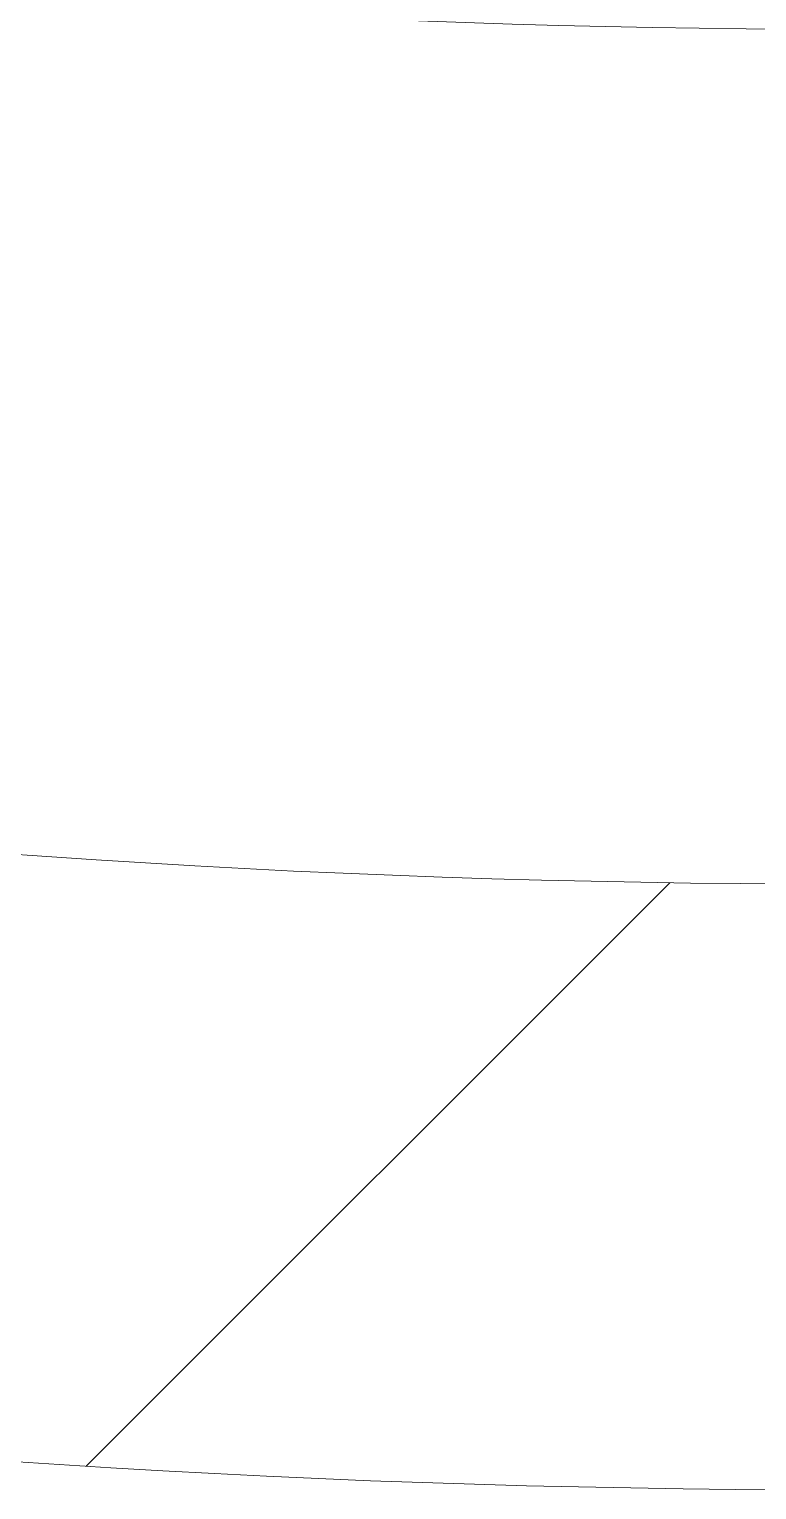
# Model space of a CAD drawing. Extents: x 174420 to 213214, y -41877 to -13498.
# Drawn here: x 182961.5 to 183026.3, y -25828.5 to -25698.3 of the extents above; entities that cross this region are included whole.
import ezdxf

# ---------------------------------------------------------------- set-up
doc = ezdxf.new("R2010")
doc.units = 0
doc.header["$LTSCALE"] = 500
doc.header["$MEASUREMENT"] = 0
doc.layers.get('0').update_dxf_attribs({"linetype": 'CONTINUOUS', "lineweight": 9})
doc.layers.add('COTAS', color=2, linetype='CONTINUOUS', lineweight=9)
doc.layers.add('FIBRA', color=3, linetype='CONTINUOUS', lineweight=20)

# ---------------------------------------------------------------- blocks, each defined once
blk = doc.blocks.new('*X11')
at = {"color": 0}
blk.add_line((-559.69, 2834.42), (-516.35, 2877.76), dxfattribs=at)
blk = doc.blocks.new('*X10')
at = {"color": 0}
blk.add_line((-559.69, 2834.42), (-516.35, 2877.76), dxfattribs=at)
blk = doc.blocks.new('*X9')
at = {"color": 0}
blk.add_line((-559.69, 2834.42), (-516.35, 2877.76), dxfattribs=at)

msp = doc.modelspace()

# ---------------------------------------------------------------- linework, layer by layer
at = {"lineweight": 9}
for radius, start in [(941.52, 206.51851), (1017.72, 207.59013)]:
    msp.add_arc((183033.72, -24756.77), radius, start, 270, dxfattribs=at)
at = {"layer": 'FIBRA', "lineweight": 9}
msp.add_arc((183033.72, -24756.77), 1071.72, 207.78183, 270, dxfattribs=at)

# ---------------------------------------------------------------- block references
at = {"layer": 'COTAS', "lineweight": 9, "xscale": 1.2, "yscale": 1.2, "zscale": 1.2}
for name in ['*X11', '*X10', '*X9']:
    msp.add_blockref(name, (183638.2, -29227.69), dxfattribs=at)

doc.saveas('drawing.dxf')
